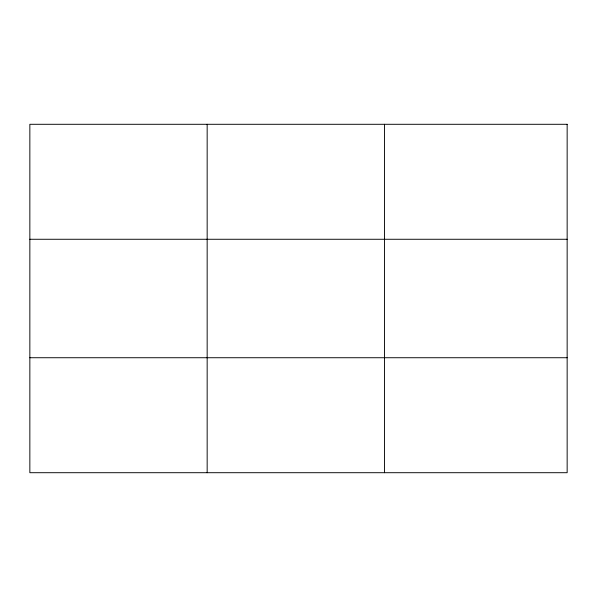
<?xml version="1.0" encoding="UTF-8"?>
<svg xmlns="http://www.w3.org/2000/svg" width="597" height="597" viewBox="0 0 597 597"><rect width="100%" height="100%" fill="white"/><g stroke="black" fill="none" stroke-linecap="round" stroke-linejoin="round"><path stroke-width="0.9" d="M207.159 472.705L207.159 124.295M384.468 472.705L384.468 124.295M29.85 239.27L567.15 239.27M29.85 357.73L567.15 357.73M567.15 124.295L567.15 472.705L29.85 472.705L29.85 124.295L567.15 124.295"/></g></svg>
